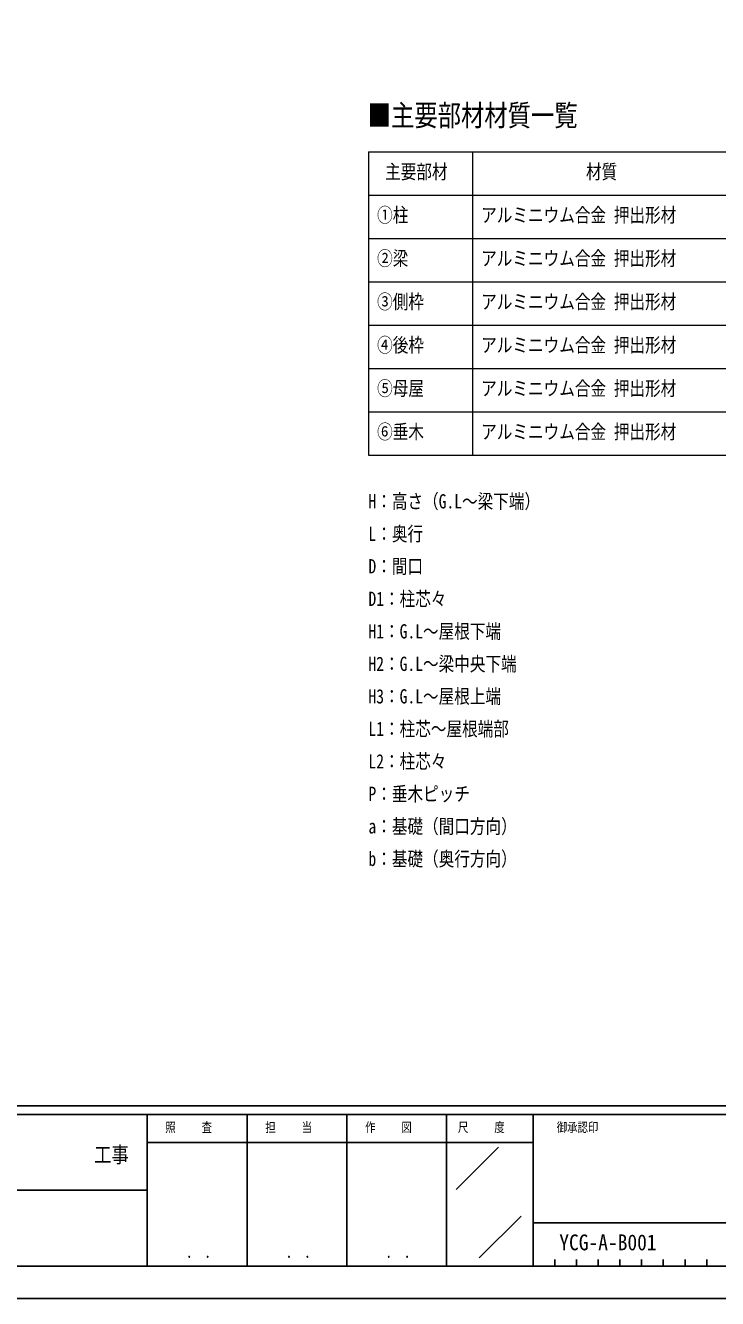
# Model space of a CAD drawing. Units: millimetres, scale not verified. Extents: x -10512 to 10512, y -7425 to 7425.
# Drawn here: x 2535 to 6525, y -7425 to -81 of the extents above; entities that cross this region are included whole.
import ezdxf
from ezdxf.enums import TextEntityAlignment as Align

# ---------------------------------------------------------------- set-up
doc = ezdxf.new("R2010")
doc.units = ezdxf.units.MM
doc.header["$LTSCALE"] = 25
doc.layers.add('0-1_TABLE1', color=7, linetype='Continuous', lineweight=18)
doc.layers.add('0-2_USER1', color=3, linetype='Continuous')
doc.layers.add('0-7_YKK_ZWAK', color=7, linetype='Continuous')
doc.styles.add('ＭＳ ゴシック', font='')
doc.styles.get('ＭＳ ゴシック').set_extended_font_data('MS Gothic')

msp = doc.modelspace()

# ---------------------------------------------------------------- linework, layer by layer
at = {"layer": '0-1_TABLE1'}
for p, q in [((4512.5, -809.28), (7862.5, -809.28)), ((4512.5, -809.28), (4512.5, -2559.28)), ((5112.5, -809.28), (5112.5, -2559.28)), ((4512.5, -1059.28), (7862.5, -1059.28)), ((4512.5, -1309.28), (7862.5, -1309.28)), ((4512.5, -1559.28), (7862.5, -1559.28)), ((4512.5, -1809.28), (7862.5, -1809.28)), ((4512.5, -2059.28), (7862.5, -2059.28)), ((4512.5, -2309.28), (7862.5, -2309.28)), ((4512.5, -2559.28), (7862.5, -2559.28))]:
    msp.add_line(p, q, dxfattribs=at)
at = {"layer": '0-7_YKK_ZWAK'}
for p, q in [((9737.55, -6312.5), (-9762.45, -6312.5)), ((3237.55, -6362.5), (-12.45, -6362.5)), ((3812.55, -6362.5), (3812.55, -7237.5)), ((4387.55, -6362.5), (4387.55, -7237.5)), ((4962.55, -6362.5), (4962.55, -7237.5)), ((5462.55, -6362.5), (4962.55, -6362.5)), ((8043.8, -6362.5), (5462.55, -6362.5)), ((5462.55, -6362.5), (5462.55, -7237.5)), ((4962.55, -6525), (3237.55, -6525)), ((4962.55, -6525), (5462.55, -6525)), ((5017.76, -6795.73), (5262.59, -6550.9)), ((-12.45, -6800), (3237.55, -6800)), ((5151.68, -7189.97), (5392.23, -6949.42)), ((5462.55, -6987.5), (8043.8, -6987.5)), ((-12.45, -7237.5), (3237.55, -7237.5)), ((3237.55, -7237.5), (4962.55, -7237.5)), ((4962.55, -7237.5), (5462.55, -7237.5)), ((5462.55, -7237.5), (8043.8, -7237.5)), ((5587.55, -7200), (5587.55, -7237.5)), ((5712.55, -7200), (5712.55, -7237.5)), ((5837.55, -7200), (5837.55, -7237.5)), ((5962.55, -7200), (5962.55, -7237.5)), ((6087.55, -7200), (6087.55, -7237.5)), ((6212.55, -7200), (6212.55, -7237.5)), ((6337.55, -7200), (6337.55, -7237.5)), ((6462.55, -7200), (6462.55, -7237.5))]:
    msp.add_line(p, q, dxfattribs=at)
msp.add_lwpolyline([(-10512.5, -7425), (10512.5, -7425), (10512.5, 7425), (-10512.5, 7425)], close=True, dxfattribs=at)
msp.add_lwpolyline([(4962.55, -6362.5), (3237.55, -6362.5), (3237.55, -7237.5)], dxfattribs=at)

# ---------------------------------------------------------------- texts
at = {"layer": '0-1_TABLE1', "style": 'ＭＳ ゴシック', "width": 0.8}
for s, p in [('主要部材', (4608.5, -990.53)), ('材質', (5766.5, -990.53)), ('①柱', (4562.5, -1240.53)), ('アルミニウム合金 押出形材', (5162.5, -1240.53)), ('②梁', (4562.5, -1490.53)), ('アルミニウム合金 押出形材', (5162.5, -1490.53)), ('③側枠', (4562.5, -1740.53)), ('アルミニウム合金 押出形材', (5162.5, -1740.53)), ('④後枠', (4562.5, -1990.53)), ('アルミニウム合金 押出形材', (5162.5, -1990.53)), ('⑤母屋', (4562.5, -2240.53)), ('アルミニウム合金 押出形材', (5162.5, -2240.53)), ('⑥垂木', (4562.5, -2490.53)), ('アルミニウム合金 押出形材', (5162.5, -2490.53))]:
    msp.add_text(s, height=82.48, dxfattribs=at).set_placement(p, align=Align.BOTTOM_LEFT)
at = {"layer": '0-2_USER1', "style": 'ＭＳ ゴシック'}
for s, height, width, p in [('■主要部材材質一覧', 123.2, 0.8, (4508.57, -698.06)), ('H：高さ（G.L～梁下端）', 82.48, 0.8, (4512.5, -2891.99)), ('L：奥行', 82.48, 0.8, (4512.5, -3079.49)), ('D：間口', 82.48, 0.8, (4512.5, -3266.99)), ('D1：柱芯々', 82.48, 0.8, (4512.5, -3454.49)), ('H1：G.L～屋根下端', 82.48, 0.8, (4512.5, -3641.99)), ('H2：G.L～梁中央下端', 82.48, 0.8, (4512.5, -3829.49)), ('H3：G.L～屋根上端', 82.48, 0.8, (4512.5, -4016.99)), ('L1：柱芯～屋根端部', 82.48, 0.8, (4512.5, -4204.49)), ('L2：柱芯々', 82.48, 0.8, (4512.5, -4391.99)), ('P：垂木ピッチ', 82.48, 0.8, (4512.5, -4579.49)), ('a：基礎（間口方向）', 82.48, 0.8, (4512.5, -4766.99)), ('b：基礎（奥行方向）', 82.48, 0.8, (4512.5, -4954.49)), ('YCG-A-B001', 91.64, 0.9, (5612.76, -7174.26))]:
    msp.add_text(s, height=height, dxfattribs=dict(at, width=width)).set_placement(p, align=Align.BOTTOM_LEFT)
at = {"layer": '0-7_YKK_ZWAK', "style": 'ＭＳ ゴシック', "width": 0.8}
for s, height, p in [('照     査', 54.99, (3341.05, -6481.25)), ('担     当', 54.99, (3918.05, -6481.25)), ('作     図', 54.99, (4493.05, -6481.25)), ('尺     度', 54.99, (5028.55, -6481.25)), ('御承認印', 54.99, (5597.85, -6481.25)), ('工事', 91.64, (2930.83, -6668.66)), ('． ．', 64.79, (3462.5, -7210.88)), ('． ．', 64.79, (4037.5, -7210.88)), ('． ．', 64.79, (4612.5, -7210.88))]:
    msp.add_text(s, height=height, dxfattribs=at).set_placement(p, align=Align.BOTTOM_LEFT)

doc.saveas('drawing.dxf')
